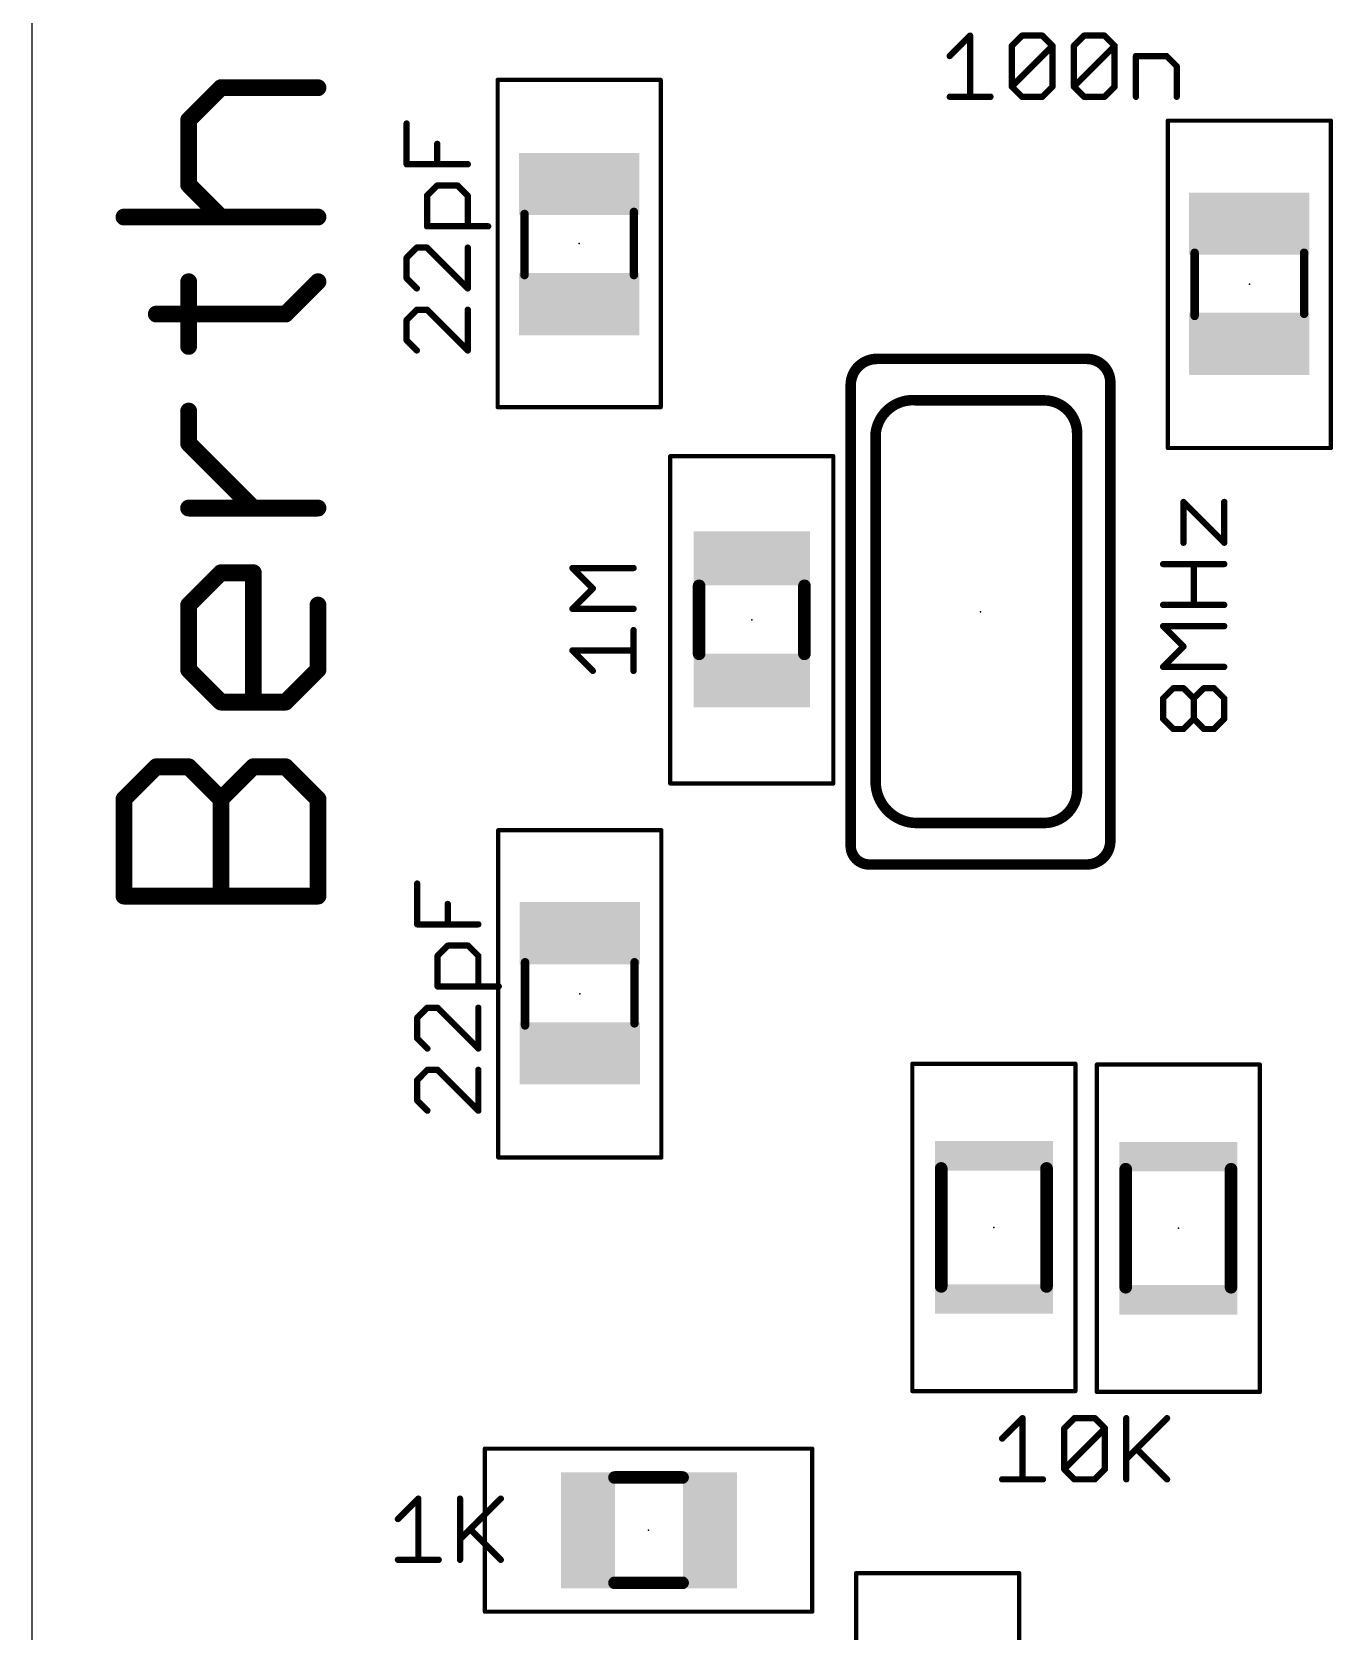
# Model space of a CAD drawing. Extents: x -5 to 95, y -7 to 91.
# Drawn here: x -5 to 10.68, y 43.8 to 63.07 of the extents above; entities that cross this region are included whole.
import ezdxf

# ---------------------------------------------------------------- set-up
doc = ezdxf.new("R2010")
doc.units = 0
for name, color, linetype in [('20', 7, 'CONTINUOUS'), ('21', 253, 'CONTINUOUS'), ('23', 7, 'CONTINUOUS'), ('27', 253, 'CONTINUOUS'), ('39', 22, 'CONTINUOUS'), ('51', 253, 'CONTINUOUS')]:
    doc.layers.add(name, color=color, linetype=linetype)

# ---------------------------------------------------------------- blocks, each defined once
blk = doc.blocks.new('RECT')
blk.add_solid([(-0.5, -0.5), (0.5, -0.5), (-0.5, 0.5), (0.5, 0.5)])

msp = doc.modelspace()

# ---------------------------------------------------------------- linework, layer by layer
at = {"layer": '20'}
msp.add_line((-5, 81.7), (-5, -2.9), dxfattribs=at)
at = {"layer": '21'}
for points, const_width in [([(5.1862, 59.1336, 0.4142), (4.87, 58.8174)], 0.127), ([(5.1862, 59.1653, 1), (5.1862, 59.1018)], 0.0635), ([(5.1862, 59.1018, 1), (5.1862, 59.1653)], 0.0635), ([(8, 58.8508, 0.4142), (7.7172, 59.1336)], 0.127), ([(7.7172, 59.1653, 1), (7.7172, 59.1018)], 0.0635), ([(7.7172, 59.1018, 1), (7.7172, 59.1653)], 0.0635), ([(4.9017, 58.8174, 1), (4.8382, 58.8174)], 0.0635), ([(4.8382, 58.8174, 1), (4.9017, 58.8174)], 0.0635), ([(8.0317, 58.8508, 1), (7.9682, 58.8508)], 0.0635), ([(7.9682, 58.8508, 1), (8.0317, 58.8508)], 0.0635), ([(5.67, 58.6336, 0.4142), (5.17, 58.2336)], 0.127), ([(5.67, 58.6653, 1), (5.67, 58.6018)], 0.0635), ([(5.6665, 58.602, 1), (5.6735, 58.6651)], 0.0635), ([(7.6, 58.2336, 0.4142), (7.2, 58.6336)], 0.127), ([(7.2, 58.6653, 1), (7.2, 58.6018)], 0.0635), ([(7.2, 58.6018, 1), (7.2, 58.6653)], 0.0635), ([(5.2017, 58.2336, 1), (5.1382, 58.2336)], 0.0635), ([(5.1384, 58.2371, 1), (5.2015, 58.2301)], 0.0635), ([(7.6317, 58.2336, 1), (7.5682, 58.2336)], 0.0635), ([(7.5682, 58.2336, 1), (7.6317, 58.2336)], 0.0635), ([(5.17, 54.0386, 0.4142), (5.67, 53.5386)], 0.127), ([(5.2017, 54.0386, 1), (5.1382, 54.0386)], 0.0635), ([(5.1382, 54.0386, 1), (5.2017, 54.0386)], 0.0635), ([(7.2, 53.5386, 0.4142), (7.6, 53.9386)], 0.127), ([(7.6317, 53.9386, 1), (7.5682, 53.9386)], 0.0635), ([(7.5682, 53.9386, 1), (7.6317, 53.9386)], 0.0635), ([(5.67, 53.5703, 1), (5.67, 53.5068)], 0.0635), ([(5.67, 53.5068, 1), (5.67, 53.5703)], 0.0635), ([(7.2, 53.5703, 1), (7.2, 53.5068)], 0.0635), ([(7.2, 53.5068, 1), (7.2, 53.5703)], 0.0635), ([(4.9017, 53.2622, 1), (4.8382, 53.2622)], 0.0635), ([(4.8382, 53.2622, 1), (4.9017, 53.2622)], 0.0635), ([(4.87, 53.2622, 0.4142), (5.0936, 53.0386)], 0.127), ([(7.7172, 53.0386, 0.4142), (8, 53.3214)], 0.127), ([(8.0317, 53.3214, 1), (7.9682, 53.3214)], 0.0635), ([(7.9682, 53.3214, 1), (8.0317, 53.3214)], 0.0635), ([(5.0936, 53.0703, 1), (5.0936, 53.0068)], 0.0635), ([(5.0936, 53.0068, 1), (5.0936, 53.0703)], 0.0635), ([(7.7172, 53.0703, 1), (7.7172, 53.0068)], 0.0635), ([(7.7172, 53.0068, 1), (7.7172, 53.0703)], 0.0635)]:
    msp.add_lwpolyline(points, format="xyb", dxfattribs=dict(at, const_width=const_width))
at = {"layer": '21', "const_width": 0.127}
for points in [[(5.1862, 59.1336), (7.7172, 59.1336)], [(4.87, 53.2622), (4.87, 58.8174)], [(8, 58.8508), (8, 53.3214)], [(5.67, 58.6336), (7.2, 58.6336)], [(5.17, 54.0386), (5.17, 58.2336)], [(7.6, 58.2336), (7.6, 53.9386)], [(7.2, 53.5386), (5.67, 53.5386)], [(7.7172, 53.0386), (5.0936, 53.0386)]]:
    msp.add_lwpolyline(points, dxfattribs=at)
at = {"layer": '23'}
for p in [(1.597, 60.5247), (9.6762, 60.0325), (3.6773, 55.9881), (6.435, 56.0861), (1.604, 51.4794), (6.5962, 48.6634), (8.8202, 48.6537), (2.4331, 45.0139)]:
    msp.add_point(p, dxfattribs=at)
at = {"layer": '27'}
for points, const_width in [([(6.0637, 62.7846), (6.3095, 63.0303)], 0.0762), ([(6.3095, 63.0303), (6.3095, 62.2931)], 0.0762), ([(6.8121, 62.9075), (6.935, 63.0303)], 0.0762), ([(6.935, 63.0303), (7.1808, 63.0303)], 0.0762), ([(7.1808, 63.0303), (7.3036, 62.9075)], 0.0762), ([(7.5606, 62.9075), (7.6834, 63.0303)], 0.0762), ([(7.6834, 63.0303), (7.9292, 63.0303)], 0.0762), ([(7.9292, 63.0303), (8.0521, 62.9075)], 0.0762), ([(6.8121, 62.416), (6.8121, 62.9075)], 0.0762), ([(6.8121, 62.416), (7.3036, 62.9075)], 0.0762), ([(7.3036, 62.9075), (7.3036, 62.416)], 0.0762), ([(7.5606, 62.416), (7.5606, 62.9075)], 0.0762), ([(7.5606, 62.416), (8.0521, 62.9075)], 0.0762), ([(8.0521, 62.9075), (8.0521, 62.416)], 0.0762), ([(8.309, 62.2931), (8.309, 62.7846)], 0.0762), ([(8.309, 62.7846), (8.6776, 62.7846)], 0.0762), ([(8.6776, 62.7846), (8.8005, 62.6617)], 0.0762), ([(8.8005, 62.6617), (8.8005, 62.2931)], 0.0762), ([(-3.1114, 62.0128), (-2.7216, 62.4026)], 0.2032), ([(-2.7216, 62.4026), (-1.5522, 62.4026)], 0.2032), ([(6.0637, 62.2931), (6.5552, 62.2931)], 0.0762), ([(6.935, 62.2931), (6.8121, 62.416)], 0.0762), ([(7.1808, 62.2931), (6.935, 62.2931)], 0.0762), ([(7.3036, 62.416), (7.1808, 62.2931)], 0.0762), ([(7.6834, 62.2931), (7.5606, 62.416)], 0.0762), ([(7.9292, 62.2931), (7.6834, 62.2931)], 0.0762), ([(8.0521, 62.416), (7.9292, 62.2931)], 0.0762), ([(-3.1114, 61.2332), (-3.1114, 62.0128)], 0.2032), ([(-0.4833, 61.4803), (-0.4833, 61.9718)], 0.0762), ([(-0.1147, 61.4803), (-0.1147, 61.726)], 0.0762), ([(0.2539, 61.4803), (-0.4833, 61.4803)], 0.0762), ([(-2.7216, 60.8434), (-3.1114, 61.2332)], 0.2032), ([(-0.2376, 61.1005), (-0.1147, 61.2234)], 0.0762), ([(-0.2376, 60.7319), (-0.2376, 61.1005)], 0.0762), ([(-0.1147, 61.2234), (0.131, 61.2234)], 0.0762), ([(0.131, 61.2234), (0.2539, 61.1005)], 0.0762), ([(0.2539, 61.1005), (0.2539, 60.7319)], 0.0762), ([(-3.891, 60.8434), (-1.5522, 60.8434)], 0.2032), ([(0.4996, 60.7319), (-0.2376, 60.7319)], 0.0762), ([(-0.3605, 60.4749), (-0.4833, 60.3521)], 0.0762), ([(-0.4833, 60.3521), (-0.4833, 60.1063)], 0.0762), ([(-0.2376, 60.4749), (-0.3605, 60.4749)], 0.0762), ([(0.2539, 59.9835), (-0.2376, 60.4749)], 0.0762), ([(0.2539, 60.4749), (0.2539, 59.9835)], 0.0762), ([(-3.1114, 59.2842), (-3.1114, 60.0638)], 0.2032), ([(-1.942, 59.674), (-1.5522, 60.0638)], 0.2032), ([(-0.4833, 60.1063), (-0.3605, 59.9835)], 0.0762), ([(-3.5012, 59.674), (-1.942, 59.674)], 0.2032), ([(-0.3605, 59.7265), (-0.4833, 59.6037)], 0.0762), ([(-0.2376, 59.7265), (-0.3605, 59.7265)], 0.0762), ([(0.2539, 59.235), (-0.2376, 59.7265)], 0.0762), ([(0.2539, 59.7265), (0.2539, 59.235)], 0.0762), ([(-0.4833, 59.6037), (-0.4833, 59.3579)], 0.0762), ([(-0.4833, 59.3579), (-0.3605, 59.235)], 0.0762), ([(-3.1114, 58.1148), (-3.1114, 58.5046)], 0.2032), ([(-2.3318, 57.3352), (-3.1114, 58.1148)], 0.2032), ([(8.882, 56.9172), (8.882, 57.4087)], 0.0762), ([(8.882, 57.4087), (9.3735, 56.9172)], 0.0762), ([(9.3735, 56.9172), (9.3735, 57.4087)], 0.0762), ([(-1.5522, 57.3352), (-3.1114, 57.3352)], 0.2032), ([(8.6363, 56.6603), (9.3735, 56.6603)], 0.0762), ([(9.0049, 56.1688), (9.0049, 56.6603)], 0.0762), ([(-3.1114, 56.1658), (-2.7216, 56.5556)], 0.2032), ([(-2.7216, 56.5556), (-2.3318, 56.5556)], 0.2032), ([(-2.3318, 56.5556), (-2.3318, 54.9964)], 0.2032), ([(1.7612, 56.3666), (1.5155, 56.6123)], 0.0762), ([(1.5155, 56.6123), (2.2527, 56.6123)], 0.0762), ([(1.5155, 56.1209), (1.7612, 56.3666)], 0.0762), ([(-3.1114, 55.3862), (-3.1114, 56.1658)], 0.2032), ([(-1.5522, 56.1658), (-1.5522, 55.3862)], 0.2032), ([(2.2527, 56.1209), (1.5155, 56.1209)], 0.0762), ([(9.3735, 56.1688), (8.6363, 56.1688)], 0.0762), ([(2.2527, 55.3724), (2.2527, 55.8639)], 0.0762), ([(8.882, 55.6661), (8.6363, 55.9119)], 0.0762), ([(8.6363, 55.9119), (9.3735, 55.9119)], 0.0762), ([(1.7612, 55.3724), (1.5155, 55.6182)], 0.0762), ([(1.5155, 55.6182), (2.2527, 55.6182)], 0.0762), ([(8.6363, 55.4204), (8.882, 55.6661)], 0.0762), ([(-2.7216, 54.9964), (-3.1114, 55.3862)], 0.2032), ([(-1.5522, 55.3862), (-1.942, 54.9964)], 0.2032), ([(9.3735, 55.4204), (8.6363, 55.4204)], 0.0762), ([(8.6363, 55.0406), (8.7591, 55.1635)], 0.0762), ([(8.7591, 55.1635), (8.882, 55.1635)], 0.0762), ([(8.882, 55.1635), (9.0049, 55.0406)], 0.0762), ([(9.0049, 55.0406), (9.1277, 55.1635)], 0.0762), ([(9.1277, 55.1635), (9.2506, 55.1635)], 0.0762), ([(9.2506, 55.1635), (9.3735, 55.0406)], 0.0762), ([(-1.942, 54.9964), (-2.7216, 54.9964)], 0.2032), ([(8.6363, 54.7949), (8.6363, 55.0406)], 0.0762), ([(9.0049, 54.7949), (9.0049, 55.0406)], 0.0762), ([(9.3735, 55.0406), (9.3735, 54.7949)], 0.0762), ([(8.7591, 54.672), (8.6363, 54.7949)], 0.0762), ([(9.0049, 54.7949), (8.882, 54.672)], 0.0762), ([(9.1277, 54.672), (9.0049, 54.7949)], 0.0762), ([(9.3735, 54.7949), (9.2506, 54.672)], 0.0762), ([(8.882, 54.672), (8.7591, 54.672)], 0.0762), ([(9.2506, 54.672), (9.1277, 54.672)], 0.0762), ([(-3.891, 53.827), (-3.5012, 54.2168)], 0.2032), ([(-3.5012, 54.2168), (-3.1114, 54.2168)], 0.2032), ([(-3.1114, 54.2168), (-2.7216, 53.827)], 0.2032), ([(-2.7216, 53.827), (-2.3318, 54.2168)], 0.2032), ([(-2.3318, 54.2168), (-1.942, 54.2168)], 0.2032), ([(-1.942, 54.2168), (-1.5522, 53.827)], 0.2032), ([(-3.891, 52.6576), (-3.891, 53.827)], 0.2032), ([(-2.7216, 52.6576), (-2.7216, 53.827)], 0.2032), ([(-1.5522, 53.827), (-1.5522, 52.6576)], 0.2032), ([(-0.3562, 52.317), (-0.3562, 52.8085)], 0.0762), ([(-1.5522, 52.6576), (-3.891, 52.6576)], 0.2032), ([(0.0124, 52.317), (0.0124, 52.5628)], 0.0762), ([(0.381, 52.317), (-0.3562, 52.317)], 0.0762), ([(-0.1105, 51.9372), (0.0124, 52.0601)], 0.0762), ([(0.0124, 52.0601), (0.2581, 52.0601)], 0.0762), ([(0.2581, 52.0601), (0.381, 51.9372)], 0.0762), ([(-0.1105, 51.5686), (-0.1105, 51.9372)], 0.0762), ([(0.381, 51.9372), (0.381, 51.5686)], 0.0762), ([(0.6267, 51.5686), (-0.1105, 51.5686)], 0.0762), ([(-0.2334, 51.3117), (-0.3562, 51.1888)], 0.0762), ([(-0.1105, 51.3117), (-0.2334, 51.3117)], 0.0762), ([(0.381, 50.8202), (-0.1105, 51.3117)], 0.0762), ([(0.381, 51.3117), (0.381, 50.8202)], 0.0762), ([(-0.3562, 51.1888), (-0.3562, 50.943)], 0.0762), ([(-0.3562, 50.943), (-0.2334, 50.8202)], 0.0762), ([(-0.2334, 50.5633), (-0.3562, 50.4404)], 0.0762), ([(-0.1105, 50.5633), (-0.2334, 50.5633)], 0.0762), ([(0.381, 50.0718), (-0.1105, 50.5633)], 0.0762), ([(0.381, 50.5633), (0.381, 50.0718)], 0.0762), ([(-0.3562, 50.4404), (-0.3562, 50.1946)], 0.0762), ([(-0.3562, 50.1946), (-0.2334, 50.0718)], 0.0762), ([(6.6956, 46.1181), (6.9413, 46.3638)], 0.0762), ([(6.9413, 46.3638), (6.9413, 45.6266)], 0.0762), ([(7.444, 46.2409), (7.5669, 46.3638)], 0.0762), ([(7.444, 45.7495), (7.444, 46.2409)], 0.0762), ([(7.444, 45.7495), (7.9355, 46.2409)], 0.0762), ([(7.5669, 46.3638), (7.8126, 46.3638)], 0.0762), ([(7.8126, 46.3638), (7.9355, 46.2409)], 0.0762), ([(7.9355, 46.2409), (7.9355, 45.7495)], 0.0762), ([(8.1924, 46.3638), (8.1924, 45.6266)], 0.0762), ([(8.1924, 45.8723), (8.6839, 46.3638)], 0.0762), ([(8.3153, 45.9952), (8.6839, 45.6266)], 0.0762), ([(7.5669, 45.6266), (7.444, 45.7495)], 0.0762), ([(7.9355, 45.7495), (7.8126, 45.6266)], 0.0762), ([(6.6956, 45.6266), (7.1871, 45.6266)], 0.0762), ([(7.8126, 45.6266), (7.5669, 45.6266)], 0.0762), ([(-0.5881, 45.148), (-0.3424, 45.3938)], 0.0762), ([(-0.3424, 45.3938), (-0.3424, 44.6565)], 0.0762), ([(0.1603, 45.3938), (0.1603, 44.6565)], 0.0762), ([(0.1603, 44.9023), (0.6518, 45.3938)], 0.0762), ([(0.2832, 45.0251), (0.6518, 44.6565)], 0.0762), ([(-0.5881, 44.6565), (-0.0966, 44.6565)], 0.0762)]:
    msp.add_lwpolyline(points, dxfattribs=dict(at, const_width=const_width))
for points, const_width in [([(6.3285, 63.0303, 1), (6.2904, 63.0303)], 0.0381), ([(6.3229, 63.0169, 1), (6.296, 63.0438)], 0.0381), ([(6.935, 63.0494, 1), (6.935, 63.0113)], 0.0381), ([(6.9485, 63.0169, 1), (6.9215, 63.0438)], 0.0381), ([(7.1942, 63.0438, 1), (7.1673, 63.0169)], 0.0381), ([(7.1808, 63.0113, 1), (7.1808, 63.0494)], 0.0381), ([(7.6834, 63.0494, 1), (7.6834, 63.0113)], 0.0381), ([(7.6969, 63.0169, 1), (7.67, 63.0438)], 0.0381), ([(7.9426, 63.0438, 1), (7.9157, 63.0169)], 0.0381), ([(7.9292, 63.0113, 1), (7.9292, 63.0494)], 0.0381), ([(6.8312, 62.9075, 1), (6.7931, 62.9075)], 0.0381), ([(6.7987, 62.9209, 1), (6.8256, 62.894)], 0.0381), ([(7.3227, 62.9075, 1), (7.2846, 62.9075)], 0.0381), ([(7.2902, 62.894, 1), (7.3171, 62.9209)], 0.0381), ([(7.3171, 62.894, 1), (7.2902, 62.9209)], 0.0381), ([(7.5796, 62.9075, 1), (7.5415, 62.9075)], 0.0381), ([(7.5471, 62.9209, 1), (7.574, 62.894)], 0.0381), ([(8.0711, 62.9075, 1), (8.033, 62.9075)], 0.0381), ([(8.0386, 62.894, 1), (8.0655, 62.9209)], 0.0381), ([(8.0655, 62.894, 1), (8.0386, 62.9209)], 0.0381), ([(6.0503, 62.7981, 1), (6.0772, 62.7711)], 0.0381), ([(8.328, 62.7846, 1), (8.2899, 62.7846)], 0.0381), ([(8.309, 62.8036, 1), (8.309, 62.7655)], 0.0381), ([(8.6911, 62.7981, 1), (8.6641, 62.7711)], 0.0381), ([(8.6776, 62.7655, 1), (8.6776, 62.8036)], 0.0381), ([(8.8195, 62.6617, 1), (8.7814, 62.6617)], 0.0381), ([(8.787, 62.6483, 1), (8.8139, 62.6752)], 0.0381), ([(-2.7216, 62.4534, 1), (-2.7216, 62.3518)], 0.1016), ([(-2.6857, 62.3667, 1), (-2.7575, 62.4385)], 0.1016), ([(-1.5522, 62.3518, 1), (-1.5522, 62.4534)], 0.1016), ([(6.0637, 62.3122, 1), (6.0637, 62.2741)], 0.0381), ([(6.2904, 62.2931, 1), (6.3285, 62.2931)], 0.0381), ([(6.5552, 62.2741, 1), (6.5552, 62.3122)], 0.0381), ([(6.8256, 62.4295, 1), (6.7987, 62.4025)], 0.0381), ([(6.7987, 62.4295, 1), (6.8256, 62.4025)], 0.0381), ([(6.7931, 62.416, 1), (6.8312, 62.416)], 0.0381), ([(6.935, 62.3122, 1), (6.935, 62.2741)], 0.0381), ([(6.9215, 62.2796, 1), (6.9485, 62.3066)], 0.0381), ([(7.1673, 62.3066, 1), (7.1942, 62.2796)], 0.0381), ([(7.1808, 62.2741, 1), (7.1808, 62.3122)], 0.0381), ([(7.2846, 62.416, 1), (7.3227, 62.416)], 0.0381), ([(7.3171, 62.4025, 1), (7.2902, 62.4295)], 0.0381), ([(7.574, 62.4295, 1), (7.5471, 62.4025)], 0.0381), ([(7.5471, 62.4295, 1), (7.574, 62.4025)], 0.0381), ([(7.5415, 62.416, 1), (7.5796, 62.416)], 0.0381), ([(7.6834, 62.3122, 1), (7.6834, 62.2741)], 0.0381), ([(7.67, 62.2796, 1), (7.6969, 62.3066)], 0.0381), ([(7.9157, 62.3066, 1), (7.9426, 62.2796)], 0.0381), ([(7.9292, 62.2741, 1), (7.9292, 62.3122)], 0.0381), ([(8.033, 62.416, 1), (8.0711, 62.416)], 0.0381), ([(8.0655, 62.4025, 1), (8.0386, 62.4295)], 0.0381), ([(8.2899, 62.2931, 1), (8.328, 62.2931)], 0.0381), ([(8.7814, 62.2931, 1), (8.8195, 62.2931)], 0.0381), ([(-3.0606, 62.0128, 1), (-3.1622, 62.0128)], 0.1016), ([(-3.1473, 62.0487, 1), (-3.0755, 61.9769)], 0.1016), ([(-0.4643, 61.9718, 1), (-0.5024, 61.9718)], 0.0381), ([(-0.0957, 61.726, 1), (-0.1338, 61.726)], 0.0381), ([(-0.4833, 61.4993, 1), (-0.4833, 61.4612)], 0.0381), ([(-0.5024, 61.4803, 1), (-0.4643, 61.4803)], 0.0381), ([(-0.1338, 61.4803, 1), (-0.0957, 61.4803)], 0.0381), ([(0.2539, 61.4612, 1), (0.2539, 61.4993)], 0.0381), ([(-3.0755, 61.2691, 1), (-3.1473, 61.1973)], 0.1016), ([(-3.1622, 61.2332, 1), (-3.0606, 61.2332)], 0.1016), ([(-0.2185, 61.1005, 1), (-0.2566, 61.1005)], 0.0381), ([(-0.2511, 61.114, 1), (-0.2241, 61.087)], 0.0381), ([(-0.1147, 61.2424, 1), (-0.1147, 61.2043)], 0.0381), ([(-0.1013, 61.2099, 1), (-0.1282, 61.2368)], 0.0381), ([(0.1445, 61.2368, 1), (0.1175, 61.2099)], 0.0381), ([(0.131, 61.2043, 1), (0.131, 61.2424)], 0.0381), ([(0.2729, 61.1005, 1), (0.2348, 61.1005)], 0.0381), ([(0.2404, 61.087, 1), (0.2674, 61.114)], 0.0381), ([(-3.891, 60.8942, 1), (-3.891, 60.7926)], 0.1016), ([(-2.7575, 60.8075, 1), (-2.6857, 60.8793)], 0.1016), ([(-1.5522, 60.7926, 1), (-1.5522, 60.8942)], 0.1016), ([(-0.2376, 60.7509, 1), (-0.2376, 60.7128)], 0.0381), ([(-0.2566, 60.7319, 1), (-0.2185, 60.7319)], 0.0381), ([(0.2348, 60.7319, 1), (0.2729, 60.7319)], 0.0381), ([(0.4996, 60.7128, 1), (0.4996, 60.7509)], 0.0381), ([(-0.4643, 60.3521, 1), (-0.5024, 60.3521)], 0.0381), ([(-0.4968, 60.3655, 1), (-0.4699, 60.3386)], 0.0381), ([(-0.3605, 60.494, 1), (-0.3605, 60.4559)], 0.0381), ([(-0.347, 60.4615, 1), (-0.3739, 60.4884)], 0.0381), ([(-0.2241, 60.4884, 1), (-0.2511, 60.4615)], 0.0381), ([(-0.2376, 60.4559, 1), (-0.2376, 60.494)], 0.0381), ([(0.2729, 60.4749, 1), (0.2348, 60.4749)], 0.0381), ([(-3.0606, 60.0638, 1), (-3.1622, 60.0638)], 0.1016), ([(-1.5163, 60.0279, 1), (-1.5881, 60.0997)], 0.1016), ([(-0.4699, 60.1198, 1), (-0.4968, 60.0929)], 0.0381), ([(-0.5024, 60.1063, 1), (-0.4643, 60.1063)], 0.0381), ([(-0.3739, 59.97, 1), (-0.347, 59.9969)], 0.0381), ([(0.2348, 59.9835, 1), (0.2729, 59.9835)], 0.0381), ([(0.2404, 59.97, 1), (0.2674, 59.9969)], 0.0381), ([(-3.5012, 59.7248, 1), (-3.5012, 59.6232)], 0.1016), ([(-1.9779, 59.7099, 1), (-1.9061, 59.6381)], 0.1016), ([(-1.942, 59.6232, 1), (-1.942, 59.7248)], 0.1016), ([(-0.3605, 59.7456, 1), (-0.3605, 59.7075)], 0.0381), ([(-0.347, 59.7131, 1), (-0.3739, 59.74)], 0.0381), ([(-0.2241, 59.74, 1), (-0.2511, 59.7131)], 0.0381), ([(-0.2376, 59.7075, 1), (-0.2376, 59.7456)], 0.0381), ([(0.2729, 59.7265, 1), (0.2348, 59.7265)], 0.0381), ([(-0.4643, 59.6037, 1), (-0.5024, 59.6037)], 0.0381), ([(-0.4968, 59.6171, 1), (-0.4699, 59.5902)], 0.0381), ([(-0.4699, 59.3714, 1), (-0.4968, 59.3444)], 0.0381), ([(-0.5024, 59.3579, 1), (-0.4643, 59.3579)], 0.0381), ([(-3.1622, 59.2842, 1), (-3.0606, 59.2842)], 0.1016), ([(-0.3739, 59.2216, 1), (-0.347, 59.2485)], 0.0381), ([(0.2348, 59.235, 1), (0.2729, 59.235)], 0.0381), ([(0.2404, 59.2216, 1), (0.2674, 59.2485)], 0.0381), ([(-3.0606, 58.5046, 1), (-3.1622, 58.5046)], 0.1016), ([(-3.0755, 58.1507, 1), (-3.1473, 58.0789)], 0.1016), ([(-3.1622, 58.1148, 1), (-3.0606, 58.1148)], 0.1016), ([(8.901, 57.4087, 1), (8.8629, 57.4087)], 0.0381), ([(8.8955, 57.4222, 1), (8.8685, 57.3952)], 0.0381), ([(9.3925, 57.4087, 1), (9.3544, 57.4087)], 0.0381), ([(-3.1114, 57.386, 1), (-3.1114, 57.2844)], 0.1016), ([(-2.3677, 57.2993, 1), (-2.2959, 57.3711)], 0.1016), ([(-1.5522, 57.2844, 1), (-1.5522, 57.386)], 0.1016), ([(8.8629, 56.9172, 1), (8.901, 56.9172)], 0.0381), ([(9.3544, 56.9172, 1), (9.3925, 56.9172)], 0.0381), ([(9.36, 56.9038, 1), (9.387, 56.9307)], 0.0381), ([(8.6363, 56.6794, 1), (8.6363, 56.6413)], 0.0381), ([(9.0239, 56.6603, 1), (8.9858, 56.6603)], 0.0381), ([(9.3735, 56.6413, 1), (9.3735, 56.6794)], 0.0381), ([(-2.7216, 56.6064, 1), (-2.7216, 56.5048)], 0.1016), ([(-2.6857, 56.5197, 1), (-2.7575, 56.5915)], 0.1016), ([(-2.281, 56.5556, 1), (-2.3826, 56.5556)], 0.1016), ([(-2.3318, 56.5048, 1), (-2.3318, 56.6064)], 0.1016), ([(1.529, 56.6258, 1), (1.502, 56.5989)], 0.0381), ([(1.5155, 56.6314, 1), (1.5155, 56.5933)], 0.0381), ([(2.2527, 56.5933, 1), (2.2527, 56.6314)], 0.0381), ([(1.7747, 56.3531, 1), (1.7478, 56.3801)], 0.0381), ([(1.7478, 56.3531, 1), (1.7747, 56.3801)], 0.0381), ([(-3.0606, 56.1658, 1), (-3.1622, 56.1658)], 0.1016), ([(-3.1473, 56.2017, 1), (-3.0755, 56.1299)], 0.1016), ([(-1.5014, 56.1658, 1), (-1.603, 56.1658)], 0.1016), ([(1.5155, 56.1399, 1), (1.5155, 56.1018)], 0.0381), ([(1.502, 56.1343, 1), (1.529, 56.1074)], 0.0381), ([(2.2527, 56.1018, 1), (2.2527, 56.1399)], 0.0381), ([(8.6363, 56.1879, 1), (8.6363, 56.1498)], 0.0381), ([(8.9858, 56.1688, 1), (9.0239, 56.1688)], 0.0381), ([(9.3735, 56.1498, 1), (9.3735, 56.1879)], 0.0381), ([(2.2718, 55.8639, 1), (2.2337, 55.8639)], 0.0381), ([(8.6497, 55.9254, 1), (8.6228, 55.8984)], 0.0381), ([(8.6363, 55.9309, 1), (8.6363, 55.8928)], 0.0381), ([(9.3735, 55.8928, 1), (9.3735, 55.9309)], 0.0381), ([(1.529, 55.6317, 1), (1.502, 55.6047)], 0.0381), ([(1.5155, 55.6372, 1), (1.5155, 55.5991)], 0.0381), ([(2.2527, 55.5991, 1), (2.2527, 55.6372)], 0.0381), ([(8.8955, 55.6527, 1), (8.8685, 55.6796)], 0.0381), ([(8.8685, 55.6527, 1), (8.8955, 55.6796)], 0.0381), ([(-3.0755, 55.4221, 1), (-3.1473, 55.3503)], 0.1016), ([(-3.1622, 55.3862, 1), (-3.0606, 55.3862)], 0.1016), ([(-1.603, 55.3862, 1), (-1.5014, 55.3862)], 0.1016), ([(-1.5163, 55.3503, 1), (-1.5881, 55.4221)], 0.1016), ([(1.7478, 55.359, 1), (1.7747, 55.3859)], 0.0381), ([(2.2337, 55.3724, 1), (2.2718, 55.3724)], 0.0381), ([(8.6228, 55.4339, 1), (8.6497, 55.4069)], 0.0381), ([(8.6363, 55.4395, 1), (8.6363, 55.4014)], 0.0381), ([(9.3735, 55.4014, 1), (9.3735, 55.4395)], 0.0381), ([(8.7591, 55.1825, 1), (8.7591, 55.1444)], 0.0381), ([(8.7726, 55.15, 1), (8.7457, 55.1769)], 0.0381), ([(8.8955, 55.1769, 1), (8.8685, 55.15)], 0.0381), ([(8.882, 55.1444, 1), (8.882, 55.1825)], 0.0381), ([(9.1277, 55.1825, 1), (9.1277, 55.1444)], 0.0381), ([(9.1412, 55.15, 1), (9.1143, 55.1769)], 0.0381), ([(9.2641, 55.1769, 1), (9.2371, 55.15)], 0.0381), ([(9.2506, 55.1444, 1), (9.2506, 55.1825)], 0.0381), ([(-2.7216, 55.0472, 1), (-2.7216, 54.9456)], 0.1016), ([(-2.7575, 54.9605, 1), (-2.6857, 55.0323)], 0.1016), ([(-2.3826, 54.9964, 1), (-2.281, 54.9964)], 0.1016), ([(-1.9779, 55.0323, 1), (-1.9061, 54.9605)], 0.1016), ([(-1.942, 54.9456, 1), (-1.942, 55.0472)], 0.1016), ([(8.6228, 55.0541, 1), (8.6497, 55.0271)], 0.0381), ([(8.6553, 55.0406, 1), (8.6172, 55.0406)], 0.0381), ([(9.0239, 55.0406, 1), (8.9858, 55.0406)], 0.0381), ([(8.9914, 55.0541, 1), (9.0183, 55.0271)], 0.0381), ([(8.9914, 55.0271, 1), (9.0183, 55.0541)], 0.0381), ([(9.3925, 55.0406, 1), (9.3544, 55.0406)], 0.0381), ([(9.36, 55.0271, 1), (9.387, 55.0541)], 0.0381), ([(8.6497, 54.8083, 1), (8.6228, 54.7814)], 0.0381), ([(8.6172, 54.7949, 1), (8.6553, 54.7949)], 0.0381), ([(8.9858, 54.7949, 1), (9.0239, 54.7949)], 0.0381), ([(9.0183, 54.8083, 1), (8.9914, 54.7814)], 0.0381), ([(9.0183, 54.7814, 1), (8.9914, 54.8083)], 0.0381), ([(9.3544, 54.7949, 1), (9.3925, 54.7949)], 0.0381), ([(9.387, 54.7814, 1), (9.36, 54.8083)], 0.0381), ([(8.7591, 54.691, 1), (8.7591, 54.6529)], 0.0381), ([(8.7457, 54.6585, 1), (8.7726, 54.6855)], 0.0381), ([(8.8685, 54.6855, 1), (8.8955, 54.6585)], 0.0381), ([(8.882, 54.6529, 1), (8.882, 54.691)], 0.0381), ([(9.1277, 54.691, 1), (9.1277, 54.6529)], 0.0381), ([(9.1143, 54.6585, 1), (9.1412, 54.6855)], 0.0381), ([(9.2371, 54.6855, 1), (9.2641, 54.6585)], 0.0381), ([(9.2506, 54.6529, 1), (9.2506, 54.691)], 0.0381), ([(-3.5012, 54.2676, 1), (-3.5012, 54.166)], 0.1016), ([(-3.4653, 54.1809, 1), (-3.5371, 54.2527)], 0.1016), ([(-3.0755, 54.2527, 1), (-3.1473, 54.1809)], 0.1016), ([(-3.1114, 54.166, 1), (-3.1114, 54.2676)], 0.1016), ([(-2.3318, 54.2676, 1), (-2.3318, 54.166)], 0.1016), ([(-2.2959, 54.1809, 1), (-2.3677, 54.2527)], 0.1016), ([(-1.9061, 54.2527, 1), (-1.9779, 54.1809)], 0.1016), ([(-1.942, 54.166, 1), (-1.942, 54.2676)], 0.1016), ([(-3.8402, 53.827, 1), (-3.9418, 53.827)], 0.1016), ([(-3.9269, 53.8629, 1), (-3.8551, 53.7911)], 0.1016), ([(-2.6708, 53.827, 1), (-2.7724, 53.827)], 0.1016), ([(-2.7575, 53.8629, 1), (-2.6857, 53.7911)], 0.1016), ([(-2.7575, 53.7911, 1), (-2.6857, 53.8629)], 0.1016), ([(-1.5014, 53.827, 1), (-1.603, 53.827)], 0.1016), ([(-1.5881, 53.7911, 1), (-1.5163, 53.8629)], 0.1016), ([(-0.3372, 52.8085, 1), (-0.3753, 52.8085)], 0.0381), ([(-3.891, 52.7084, 1), (-3.891, 52.6068)], 0.1016), ([(-3.9418, 52.6576, 1), (-3.8402, 52.6576)], 0.1016), ([(-2.7724, 52.6576, 1), (-2.6708, 52.6576)], 0.1016), ([(-1.603, 52.6576, 1), (-1.5014, 52.6576)], 0.1016), ([(-1.5522, 52.6068, 1), (-1.5522, 52.7084)], 0.1016), ([(0.0314, 52.5628, 1), (-0.0067, 52.5628)], 0.0381), ([(-0.3753, 52.317, 1), (-0.3372, 52.317)], 0.0381), ([(-0.3562, 52.3361, 1), (-0.3562, 52.298)], 0.0381), ([(-0.0067, 52.317, 1), (0.0314, 52.317)], 0.0381), ([(0.381, 52.298, 1), (0.381, 52.3361)], 0.0381), ([(0.0124, 52.0791, 1), (0.0124, 52.041)], 0.0381), ([(0.0258, 52.0466, 1), (-0.0011, 52.0736)], 0.0381), ([(0.2716, 52.0736, 1), (0.2446, 52.0466)], 0.0381), ([(0.2581, 52.041, 1), (0.2581, 52.0791)], 0.0381), ([(-0.0915, 51.9372, 1), (-0.1295, 51.9372)], 0.0381), ([(-0.124, 51.9507, 1), (-0.097, 51.9237)], 0.0381), ([(0.4, 51.9372, 1), (0.3619, 51.9372)], 0.0381), ([(0.3675, 51.9237, 1), (0.3945, 51.9507)], 0.0381), ([(-0.1105, 51.5876, 1), (-0.1105, 51.5495)], 0.0381), ([(-0.1295, 51.5686, 1), (-0.0915, 51.5686)], 0.0381), ([(0.3619, 51.5686, 1), (0.4, 51.5686)], 0.0381), ([(0.6267, 51.5495, 1), (0.6267, 51.5876)], 0.0381), ([(-0.2334, 51.3307, 1), (-0.2334, 51.2926)], 0.0381), ([(-0.2199, 51.2982, 1), (-0.2468, 51.3251)], 0.0381), ([(-0.097, 51.3251, 1), (-0.124, 51.2982)], 0.0381), ([(-0.1105, 51.2926, 1), (-0.1105, 51.3307)], 0.0381), ([(0.4, 51.3117, 1), (0.3619, 51.3117)], 0.0381), ([(-0.3372, 51.1888, 1), (-0.3753, 51.1888)], 0.0381), ([(-0.3697, 51.2023, 1), (-0.3428, 51.1753)], 0.0381), ([(-0.3753, 50.943, 1), (-0.3372, 50.943)], 0.0381), ([(-0.3428, 50.9565, 1), (-0.3697, 50.9296)], 0.0381), ([(-0.2468, 50.8067, 1), (-0.2199, 50.8337)], 0.0381), ([(0.3619, 50.8202, 1), (0.4, 50.8202)], 0.0381), ([(0.3675, 50.8067, 1), (0.3945, 50.8337)], 0.0381), ([(-0.2334, 50.5823, 1), (-0.2334, 50.5442)], 0.0381), ([(-0.2199, 50.5498, 1), (-0.2468, 50.5767)], 0.0381), ([(-0.097, 50.5767, 1), (-0.124, 50.5498)], 0.0381), ([(-0.1105, 50.5442, 1), (-0.1105, 50.5823)], 0.0381), ([(0.4, 50.5633, 1), (0.3619, 50.5633)], 0.0381), ([(-0.3372, 50.4404, 1), (-0.3753, 50.4404)], 0.0381), ([(-0.3697, 50.4538, 1), (-0.3428, 50.4269)], 0.0381), ([(-0.3753, 50.1946, 1), (-0.3372, 50.1946)], 0.0381), ([(-0.3428, 50.2081, 1), (-0.3697, 50.1812)], 0.0381), ([(-0.2468, 50.0583, 1), (-0.2199, 50.0852)], 0.0381), ([(0.3619, 50.0718, 1), (0.4, 50.0718)], 0.0381), ([(0.3675, 50.0583, 1), (0.3945, 50.0852)], 0.0381), ([(6.9604, 46.3638, 1), (6.9223, 46.3638)], 0.0381), ([(6.9548, 46.3503, 1), (6.9279, 46.3773)], 0.0381), ([(7.4631, 46.2409, 1), (7.425, 46.2409)], 0.0381), ([(7.4305, 46.2544, 1), (7.4575, 46.2275)], 0.0381), ([(7.5669, 46.3829, 1), (7.5669, 46.3448)], 0.0381), ([(7.5803, 46.3503, 1), (7.5534, 46.3773)], 0.0381), ([(7.8261, 46.3773, 1), (7.7991, 46.3503)], 0.0381), ([(7.8126, 46.3448, 1), (7.8126, 46.3829)], 0.0381), ([(7.9545, 46.2409, 1), (7.9164, 46.2409)], 0.0381), ([(7.949, 46.2275, 1), (7.922, 46.2544)], 0.0381), ([(7.922, 46.2275, 1), (7.949, 46.2544)], 0.0381), ([(8.2115, 46.3638, 1), (8.1734, 46.3638)], 0.0381), ([(8.6974, 46.3503, 1), (8.6704, 46.3773)], 0.0381), ([(6.6821, 46.1315, 1), (6.7091, 46.1046)], 0.0381), ([(8.1789, 45.8858, 1), (8.2059, 45.8589)], 0.0381), ([(8.3288, 46.0087, 1), (8.3018, 45.9817)], 0.0381), ([(7.4575, 45.7629, 1), (7.4305, 45.736)], 0.0381), ([(7.4305, 45.7629, 1), (7.4575, 45.736)], 0.0381), ([(7.425, 45.7495, 1), (7.4631, 45.7495)], 0.0381), ([(7.9164, 45.7495, 1), (7.9545, 45.7495)], 0.0381), ([(7.949, 45.736, 1), (7.922, 45.7629)], 0.0381), ([(6.6956, 45.6456, 1), (6.6956, 45.6075)], 0.0381), ([(6.9223, 45.6266, 1), (6.9604, 45.6266)], 0.0381), ([(7.1871, 45.6075, 1), (7.1871, 45.6456)], 0.0381), ([(7.5669, 45.6456, 1), (7.5669, 45.6075)], 0.0381), ([(7.5534, 45.6131, 1), (7.5803, 45.6401)], 0.0381), ([(7.7991, 45.6401, 1), (7.8261, 45.6131)], 0.0381), ([(7.8126, 45.6075, 1), (7.8126, 45.6456)], 0.0381), ([(8.1734, 45.6266, 1), (8.2115, 45.6266)], 0.0381), ([(8.6704, 45.6131, 1), (8.6974, 45.6401)], 0.0381), ([(-0.3233, 45.3938, 1), (-0.3614, 45.3938)], 0.0381), ([(-0.3289, 45.3803, 1), (-0.3558, 45.4072)], 0.0381), ([(0.1794, 45.3938, 1), (0.1413, 45.3938)], 0.0381), ([(0.6653, 45.3803, 1), (0.6383, 45.4072)], 0.0381), ([(-0.6016, 45.1615, 1), (-0.5746, 45.1345)], 0.0381), ([(0.1468, 44.9157, 1), (0.1738, 44.8888)], 0.0381), ([(0.2966, 45.0386, 1), (0.2697, 45.0117)], 0.0381), ([(-0.5881, 44.6756, 1), (-0.5881, 44.6375)], 0.0381), ([(-0.3614, 44.6565, 1), (-0.3233, 44.6565)], 0.0381), ([(-0.0966, 44.6375, 1), (-0.0966, 44.6756)], 0.0381), ([(0.1413, 44.6565, 1), (0.1794, 44.6565)], 0.0381), ([(0.6383, 44.6431, 1), (0.6653, 44.67)], 0.0381)]:
    msp.add_lwpolyline(points, format="xyb", dxfattribs=dict(at, const_width=const_width))
at = {"layer": '39', "const_width": 0.0508}
for points in [[(0.614, 58.5517), (0.614, 62.4977)], [(0.614, 62.4977), (2.58, 62.4977)], [(2.58, 62.4977), (2.58, 58.5517)], [(8.6932, 58.0595), (8.6932, 62.0055)], [(8.6932, 62.0055), (10.6592, 62.0055)], [(10.6592, 62.0055), (10.6592, 58.0595)], [(2.58, 58.5517), (0.614, 58.5517)], [(10.6592, 58.0595), (8.6932, 58.0595)], [(2.6943, 54.0151), (2.6943, 57.9611)], [(2.6943, 57.9611), (4.6603, 57.9611)], [(4.6603, 57.9611), (4.6603, 54.0151)], [(4.6603, 54.0151), (2.6943, 54.0151)], [(0.621, 49.5064), (0.621, 53.4524)], [(0.621, 53.4524), (2.587, 53.4524)], [(2.587, 53.4524), (2.587, 49.5064)], [(5.6132, 46.6904), (5.6132, 50.6364)], [(5.6132, 50.6364), (7.5792, 50.6364)], [(7.5792, 50.6364), (7.5792, 46.6904)], [(7.8372, 46.6807), (7.8372, 50.6267)], [(7.8372, 50.6267), (9.8032, 50.6267)], [(9.8032, 50.6267), (9.8032, 46.6807)], [(2.587, 49.5064), (0.621, 49.5064)], [(7.5792, 46.6904), (5.6132, 46.6904)], [(9.8032, 46.6807), (7.8372, 46.6807)], [(0.4601, 44.0309), (0.4601, 45.9969)], [(0.4601, 45.9969), (4.4061, 45.9969)], [(4.4061, 45.9969), (4.4061, 44.0309)], [(4.9354, 40.5508), (4.9354, 44.4967)], [(4.9354, 44.4967), (6.9014, 44.4967)], [(6.9014, 44.4967), (6.9014, 40.5508)], [(4.4061, 44.0309), (0.4601, 44.0309)]]:
    msp.add_lwpolyline(points, dxfattribs=at)
at = {"layer": '39', "const_width": 0.0254}
for points in [[(0.6267, 62.4977, 1), (0.6013, 62.4977)], [(0.614, 62.5104, 1), (0.614, 62.485)], [(2.5927, 62.4977, 1), (2.5673, 62.4977)], [(2.58, 62.485, 1), (2.58, 62.5104)], [(8.7059, 62.0055, 1), (8.6805, 62.0055)], [(8.6932, 62.0182, 1), (8.6932, 61.9928)], [(10.6719, 62.0055, 1), (10.6465, 62.0055)], [(10.6592, 61.9928, 1), (10.6592, 62.0182)], [(0.614, 58.5644, 1), (0.614, 58.539)], [(0.6013, 58.5517, 1), (0.6267, 58.5517)], [(2.5673, 58.5517, 1), (2.5927, 58.5517)], [(2.58, 58.539, 1), (2.58, 58.5644)], [(8.6932, 58.0722, 1), (8.6932, 58.0468)], [(8.6805, 58.0595, 1), (8.7059, 58.0595)], [(10.6465, 58.0595, 1), (10.6719, 58.0595)], [(10.6592, 58.0468, 1), (10.6592, 58.0722)], [(2.707, 57.9611, 1), (2.6816, 57.9611)], [(2.6943, 57.9738, 1), (2.6943, 57.9484)], [(4.673, 57.9611, 1), (4.6476, 57.9611)], [(4.6603, 57.9484, 1), (4.6603, 57.9738)], [(2.6943, 54.0278, 1), (2.6943, 54.0024)], [(2.6816, 54.0151, 1), (2.707, 54.0151)], [(4.6476, 54.0151, 1), (4.673, 54.0151)], [(4.6603, 54.0024, 1), (4.6603, 54.0278)], [(0.6337, 53.4524, 1), (0.6083, 53.4524)], [(0.621, 53.4651, 1), (0.621, 53.4397)], [(2.5997, 53.4524, 1), (2.5743, 53.4524)], [(2.587, 53.4397, 1), (2.587, 53.4651)], [(5.6259, 50.6364, 1), (5.6005, 50.6364)], [(5.6132, 50.6491, 1), (5.6132, 50.6237)], [(7.5919, 50.6364, 1), (7.5665, 50.6364)], [(7.5792, 50.6237, 1), (7.5792, 50.6491)], [(7.8499, 50.6267, 1), (7.8245, 50.6267)], [(7.8372, 50.6394, 1), (7.8372, 50.614)], [(9.8159, 50.6267, 1), (9.7905, 50.6267)], [(9.8032, 50.614, 1), (9.8032, 50.6394)], [(0.621, 49.5191, 1), (0.621, 49.4937)], [(0.6083, 49.5064, 1), (0.6337, 49.5064)], [(2.5743, 49.5064, 1), (2.5997, 49.5064)], [(2.587, 49.4937, 1), (2.587, 49.5191)], [(5.6132, 46.7031, 1), (5.6132, 46.6777)], [(5.6005, 46.6904, 1), (5.6259, 46.6904)], [(7.5665, 46.6904, 1), (7.5919, 46.6904)], [(7.5792, 46.6777, 1), (7.5792, 46.7031)], [(7.8372, 46.6934, 1), (7.8372, 46.668)], [(7.8245, 46.6807, 1), (7.8499, 46.6807)], [(9.7905, 46.6807, 1), (9.8159, 46.6807)], [(9.8032, 46.668, 1), (9.8032, 46.6934)], [(0.4728, 45.9969, 1), (0.4474, 45.9969)], [(0.4601, 46.0096, 1), (0.4601, 45.9842)], [(4.4188, 45.9969, 1), (4.3934, 45.9969)], [(4.4061, 45.9842, 1), (4.4061, 46.0096)], [(4.9354, 44.5095, 1), (4.9354, 44.484)], [(4.9481, 44.4967, 1), (4.9227, 44.4967)], [(6.9141, 44.4967, 1), (6.8887, 44.4967)], [(6.9014, 44.484, 1), (6.9014, 44.5095)], [(0.4601, 44.0436, 1), (0.4601, 44.0182)], [(0.4474, 44.0309, 1), (0.4728, 44.0309)], [(4.3934, 44.0309, 1), (4.4188, 44.0309)], [(4.4061, 44.0182, 1), (4.4061, 44.0436)]]:
    msp.add_lwpolyline(points, format="xyb", dxfattribs=at)
at = {"layer": '51'}
for points, const_width in [([(0.937, 60.8807), (0.937, 60.1437)], 0.1016), ([(2.257, 60.9057), (2.257, 60.1437)], 0.1016), ([(9.0162, 59.6515), (9.0162, 60.4135)], 0.1016), ([(10.3362, 59.6765), (10.3362, 60.4135)], 0.1016), ([(3.0423, 56.3981), (3.0423, 55.5781)], 0.1524), ([(4.3123, 56.3981), (4.3123, 55.5781)], 0.1524), ([(0.944, 51.0984), (0.944, 51.8604)], 0.1016), ([(2.264, 51.1234), (2.264, 51.8604)], 0.1016), ([(5.9612, 49.3746), (5.9612, 47.9522)], 0.1524), ([(7.2312, 49.3746), (7.2312, 47.9522)], 0.1524), ([(8.1852, 49.3649), (8.1852, 47.9425)], 0.1524), ([(9.4552, 49.3649), (9.4552, 47.9425)], 0.1524), ([(2.8431, 45.6489), (2.0231, 45.6489)], 0.1524), ([(2.8431, 44.3789), (2.0231, 44.3789)], 0.1524)]:
    msp.add_lwpolyline(points, dxfattribs=dict(at, const_width=const_width))
for points, const_width in [([(0.9624, 60.8807, 1), (0.9116, 60.8807)], 0.0508), ([(2.2824, 60.9057, 1), (2.2316, 60.9057)], 0.0508), ([(9.0416, 60.4135, 1), (8.9908, 60.4135)], 0.0508), ([(10.3616, 60.4135, 1), (10.3108, 60.4135)], 0.0508), ([(0.9116, 60.1437, 1), (0.9624, 60.1437)], 0.0508), ([(2.2316, 60.1437, 1), (2.2824, 60.1437)], 0.0508), ([(8.9908, 59.6515, 1), (9.0416, 59.6515)], 0.0508), ([(10.3108, 59.6765, 1), (10.3616, 59.6765)], 0.0508), ([(3.0804, 56.3981, 1), (3.0042, 56.3981)], 0.0762), ([(4.3504, 56.3981, 1), (4.2742, 56.3981)], 0.0762), ([(3.0042, 55.5781, 1), (3.0804, 55.5781)], 0.0762), ([(4.2742, 55.5781, 1), (4.3504, 55.5781)], 0.0762), ([(0.9694, 51.8604, 1), (0.9186, 51.8604)], 0.0508), ([(2.2894, 51.8604, 1), (2.2386, 51.8604)], 0.0508), ([(0.9186, 51.0984, 1), (0.9694, 51.0984)], 0.0508), ([(2.2386, 51.1234, 1), (2.2894, 51.1234)], 0.0508), ([(5.9993, 49.3746, 1), (5.9231, 49.3746)], 0.0762), ([(7.2693, 49.3746, 1), (7.1931, 49.3746)], 0.0762), ([(8.2233, 49.3649, 1), (8.1471, 49.3649)], 0.0762), ([(9.4933, 49.3649, 1), (9.4171, 49.3649)], 0.0762), ([(5.9231, 47.9522, 1), (5.9993, 47.9522)], 0.0762), ([(7.1931, 47.9522, 1), (7.2693, 47.9522)], 0.0762), ([(8.1471, 47.9425, 1), (8.2233, 47.9425)], 0.0762), ([(9.4171, 47.9425, 1), (9.4933, 47.9425)], 0.0762), ([(2.0231, 45.687, 1), (2.0231, 45.6108)], 0.0762), ([(2.8431, 45.6108, 1), (2.8431, 45.687)], 0.0762), ([(2.0231, 44.417, 1), (2.0231, 44.3408)], 0.0762), ([(2.8431, 44.3408, 1), (2.8431, 44.417)], 0.0762)]:
    msp.add_lwpolyline(points, format="xyb", dxfattribs=dict(at, const_width=const_width))

# ---------------------------------------------------------------- block references
for p, xscale, yscale, rotation in [((1.5981, 61.2419), 0.7501, 1.4501, 270), ((9.6751, 60.7631), 0.7501, 1.4501, 90), ((1.5981, 59.7941), 0.7501, 1.4501, 270), ((9.6751, 59.3153), 0.7501, 1.4501, 90), ((3.6788, 56.7299), 0.65, 1.4, 270), ((3.6788, 55.2567), 0.65, 1.4, 270), ((1.6029, 52.21), 0.7501, 1.4501, 90), ((1.6029, 50.7622), 0.7501, 1.4501, 90), ((6.5962, 49.527), 0.3556, 1.4224, 90), ((8.8202, 49.5173), 0.3556, 1.4224, 90), ((6.5962, 47.7998), 0.3556, 1.4224, 90), ((8.8202, 47.7901), 0.3556, 1.4224, 90), ((1.7017, 45.0124), 0.65, 1.4, 180), ((3.1749, 45.0124), 0.65, 1.4, 180)]:
    msp.add_blockref('RECT', p, dxfattribs=dict(at, xscale=xscale, yscale=yscale, rotation=rotation))

doc.saveas('drawing.dxf')
